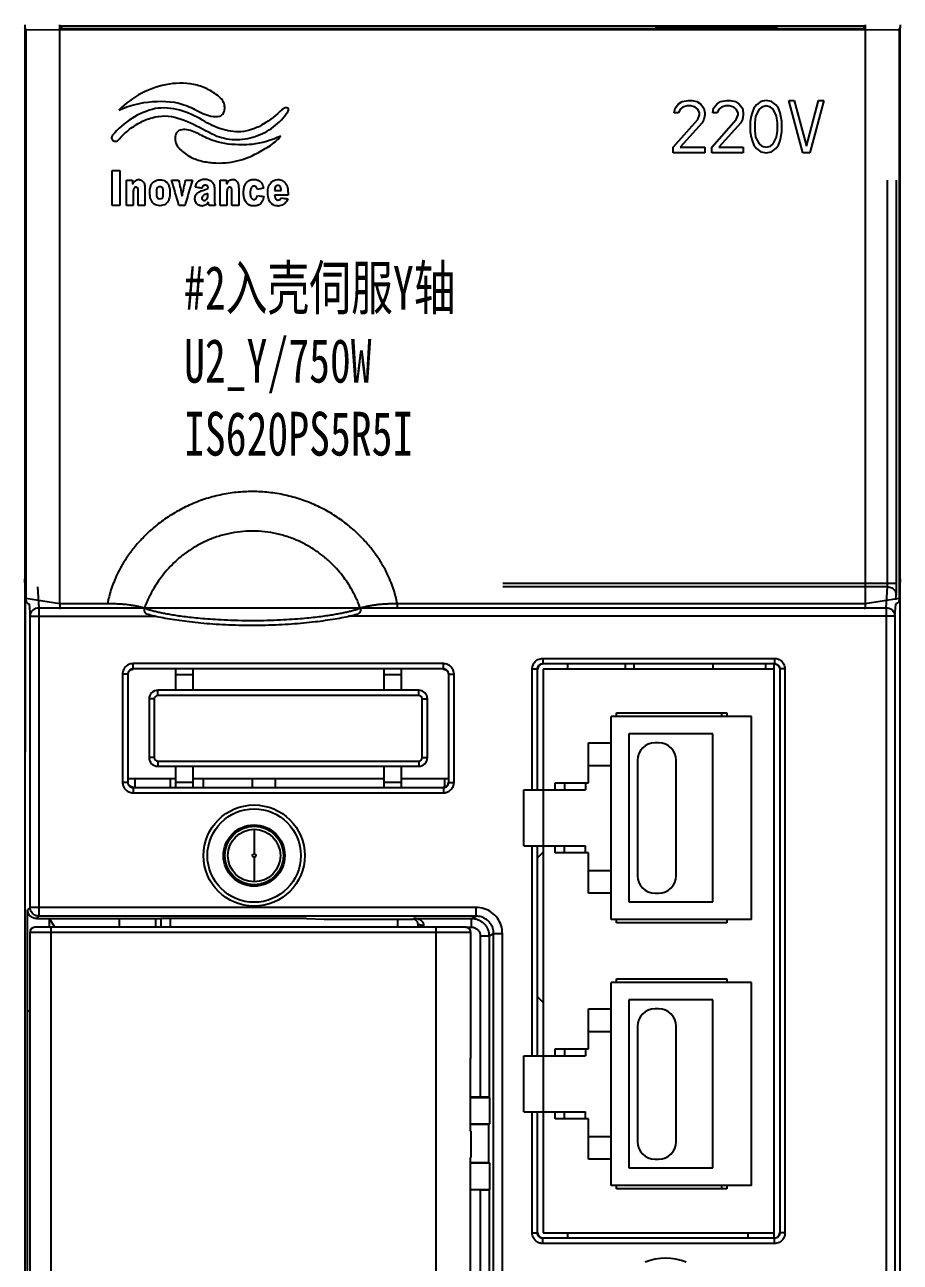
# Model space of a CAD drawing. Header units: millimetres. Extents: x 336 to 12810, y -1577 to 4105.
# Drawn here: x 7732 to 7782, y 1767.7 to 1838.4 of the extents above; entities that cross this region are included whole.
import ezdxf

# ---------------------------------------------------------------- set-up
doc = ezdxf.new("R2010")
doc.units = ezdxf.units.MM
doc.layers.add('03___PRT_ALL_CURVES', color=7, linetype='Continuous')
doc.layers.add('20_ALL_FEATURES', color=7, linetype='Continuous')
doc.styles.add('宋', font='', dxfattribs={"width": 0.7})
doc.styles.add('样式 8', font='arial.ttf', dxfattribs={"width": 0.6, "height": 2.5})
doc.styles.get('宋').set_extended_font_data('SimSun')

msp = doc.modelspace()

# ---------------------------------------------------------------- linework, layer by layer
at = {"color": 7, "linetype": 'Continuous'}
for p, q in [((7732.001, 1838.253), (7732.001, 1679.358)), ((7732.054, 1838.164), (7732.001, 1838.253)), ((7732.001, 1838.253), (7732.011, 1838.253)), ((7732.011, 1838.431), (7732.011, 1838.253)), ((7732.054, 1838.164), (7732.071, 1805.645)), ((7732.054, 1838.164), (7734.001, 1838.135)), ((7734.001, 1838.207), (7734.001, 1838.431)), ((7780.001, 1838.358), (7734.001, 1838.358)), ((7734.101, 1838.284), (7734.001, 1838.284)), ((7735.001, 1838.192), (7734.001, 1838.207)), ((7734.001, 1805.358), (7734.001, 1838.135)), ((7780.001, 1838.135), (7734.001, 1838.135)), ((7734.101, 1838.284), (7734.101, 1838.206)), ((7779.001, 1838.192), (7735.001, 1838.192)), ((7768.001, 1838.358), (7768.001, 1838.32)), ((7768.001, 1838.32), (7775.001, 1838.32)), ((7775.001, 1838.358), (7775.001, 1838.32)), ((7780.001, 1838.207), (7779.001, 1838.192)), ((7779.966, 1838.284), (7779.887, 1838.206)), ((7779.965, 1838.208), (7779.966, 1838.284)), ((7780.001, 1838.284), (7779.966, 1838.284)), ((7780.001, 1838.431), (7780.001, 1838.207)), ((7780.001, 1838.135), (7781.949, 1838.164)), ((7780.001, 1838.135), (7780.001, 1805.358)), ((7781.949, 1838.164), (7781.932, 1805.645)), ((7781.949, 1838.164), (7782.001, 1838.253)), ((7781.991, 1838.431), (7781.991, 1838.253)), ((7782.001, 1838.253), (7781.991, 1838.253)), ((7782.001, 1679.358), (7782.001, 1838.253)), ((7781.283, 1806.512), (7781.283, 1829.558)), ((7781.783, 1806.512), (7781.783, 1829.558)), ((7732.002, 1806.761), (7732.001, 1806.78)), ((7732.071, 1805.567), (7732.001, 1806.78)), ((7732.07, 1805.567), (7732.002, 1806.761)), ((7782.001, 1806.78), (7781.932, 1805.567)), ((7782.001, 1806.761), (7781.937, 1805.645)), ((7782.001, 1806.78), (7782.001, 1806.761)), ((7732.729, 1806.319), (7732.807, 1805.118)), ((7781.783, 1806.512), (7759.301, 1806.512)), ((7781.274, 1806.319), (7759.301, 1806.319)), ((7781.196, 1805.118), (7781.274, 1806.319)), ((7732.001, 1805.858), (7732.04, 1805.858)), ((7732.04, 1796.858), (7732.04, 1805.858)), ((7734.001, 1805.348), (7732.071, 1805.645)), ((7732.071, 1805.567), (7732.071, 1805.55)), ((7732.262, 1805.331), (7732.307, 1804.635)), ((7734.001, 1805.358), (7736.738, 1805.358)), ((7753.265, 1805.358), (7780.001, 1805.358)), ((7753.265, 1805.358), (7753.265, 1805.058)), ((7781.932, 1805.645), (7780.002, 1805.348)), ((7781.696, 1804.635), (7781.741, 1805.331)), ((7781.756, 1805.562), (7781.774, 1805.836)), ((7781.932, 1805.567), (7781.931, 1805.55)), ((7732.307, 1804.635), (7739.514, 1804.635)), ((7732.307, 1787.998), (7732.307, 1804.635)), ((7732.807, 1805.118), (7781.196, 1805.118)), ((7732.807, 1805.118), (7732.807, 1787.498)), ((7781.696, 1804.635), (7750.489, 1804.635)), ((7781.196, 1805.118), (7781.196, 1679.664)), ((7781.696, 1804.635), (7781.696, 1679.664)), ((7755.917, 1801.924), (7738.186, 1801.924)), ((7738.186, 1801.624), (7738.186, 1801.924)), ((7755.917, 1801.624), (7755.917, 1801.924)), ((7761.585, 1802.225), (7774.818, 1802.225)), ((7761.585, 1802.225), (7761.585, 1801.925)), ((7761.585, 1801.925), (7774.818, 1801.925)), ((7763.001, 1801.925), (7763.001, 1801.608)), ((7766.301, 1801.925), (7766.301, 1801.608)), ((7766.801, 1801.608), (7766.801, 1801.925)), ((7771.301, 1801.925), (7771.301, 1801.608)), ((7774.301, 1801.925), (7774.301, 1801.608)), ((7774.801, 1769.108), (7774.801, 1801.925)), ((7774.818, 1802.225), (7774.818, 1801.925)), ((7737.586, 1801.324), (7737.586, 1795.143)), ((7737.886, 1801.324), (7737.586, 1801.324)), ((7737.886, 1801.324), (7737.886, 1795.143)), ((7737.886, 1801.324), (7737.901, 1801.309)), ((7755.917, 1801.624), (7738.186, 1801.624)), ((7738.186, 1801.624), (7738.201, 1801.608)), ((7740.601, 1801.608), (7740.601, 1800.408)), ((7740.601, 1801.308), (7741.601, 1801.308)), ((7741.601, 1801.608), (7741.601, 1800.408)), ((7752.501, 1801.608), (7752.501, 1800.408)), ((7752.501, 1801.308), (7753.501, 1801.308)), ((7753.501, 1801.608), (7753.501, 1800.408)), ((7755.902, 1801.608), (7755.917, 1801.624)), ((7756.201, 1801.309), (7756.217, 1801.324)), ((7756.217, 1801.324), (7756.517, 1801.324)), ((7756.217, 1795.143), (7756.217, 1801.324)), ((7756.517, 1795.143), (7756.517, 1801.324)), ((7760.985, 1801.625), (7761.285, 1801.625)), ((7760.985, 1794.708), (7760.985, 1801.625)), ((7761.285, 1794.708), (7761.285, 1801.625)), ((7774.801, 1801.608), (7761.601, 1801.608)), ((7761.601, 1801.608), (7761.601, 1794.708)), ((7775.118, 1801.625), (7775.118, 1769.392)), ((7775.418, 1801.625), (7775.118, 1801.625)), ((7775.418, 1801.625), (7775.418, 1769.392)), ((7754.501, 1800.408), (7739.601, 1800.408)), ((7739.601, 1800.108), (7739.601, 1800.408)), ((7754.501, 1800.108), (7754.501, 1800.408)), ((7739.401, 1799.908), (7739.101, 1799.908)), ((7739.101, 1799.908), (7739.101, 1796.558)), ((7739.401, 1799.908), (7739.401, 1796.558)), ((7754.501, 1800.108), (7739.601, 1800.108)), ((7754.701, 1799.908), (7755.001, 1799.908)), ((7754.701, 1796.558), (7754.701, 1799.908)), ((7755.001, 1796.558), (7755.001, 1799.908)), ((7773.501, 1798.908), (7765.501, 1798.908)), ((7765.501, 1787.308), (7765.501, 1798.908)), ((7765.801, 1799.108), (7772.101, 1799.108)), ((7765.801, 1798.908), (7765.801, 1799.108)), ((7771.801, 1799.108), (7771.801, 1798.908)), ((7772.101, 1799.108), (7772.101, 1798.908)), ((7773.501, 1787.308), (7773.501, 1798.908)), ((7771.301, 1797.908), (7766.501, 1797.908)), ((7766.501, 1797.908), (7766.501, 1788.308)), ((7771.301, 1788.308), (7771.301, 1797.908)), ((7732.001, 1796.858), (7732.04, 1796.858)), ((7764.201, 1797.408), (7765.501, 1797.408)), ((7764.201, 1795.108), (7764.201, 1797.408)), ((7768.201, 1797.408), (7768.001, 1797.408)), ((7739.401, 1796.558), (7739.101, 1796.558)), ((7739.601, 1796.358), (7754.501, 1796.358)), ((7739.601, 1796.358), (7739.601, 1796.058)), ((7754.501, 1796.358), (7754.501, 1796.058)), ((7754.701, 1796.558), (7755.001, 1796.558)), ((7764.201, 1796.108), (7765.501, 1796.108)), ((7767.001, 1796.408), (7767.001, 1789.808)), ((7769.201, 1789.808), (7769.201, 1796.408)), ((7737.901, 1795.358), (7740.601, 1795.358)), ((7738.301, 1794.858), (7738.301, 1795.358)), ((7739.601, 1796.058), (7754.501, 1796.058)), ((7740.301, 1795.358), (7740.301, 1794.858)), ((7740.601, 1796.058), (7740.601, 1794.858)), ((7741.601, 1796.058), (7741.601, 1794.858)), ((7741.601, 1795.358), (7752.501, 1795.358)), ((7742.201, 1794.858), (7742.201, 1795.358)), ((7745.001, 1794.858), (7745.001, 1795.358)), ((7746.301, 1795.358), (7746.301, 1794.858)), ((7752.501, 1796.058), (7752.501, 1794.858)), ((7753.501, 1796.058), (7753.501, 1794.858)), ((7753.501, 1795.358), (7756.201, 1795.358)), ((7756.001, 1794.858), (7756.001, 1795.358)), ((7737.886, 1795.143), (7737.586, 1795.143)), ((7737.886, 1795.143), (7737.901, 1795.158)), ((7738.186, 1794.843), (7738.201, 1794.858)), ((7738.186, 1794.843), (7755.917, 1794.843)), ((7738.186, 1794.843), (7738.186, 1794.543)), ((7740.601, 1795.158), (7741.601, 1795.158)), ((7752.501, 1795.158), (7753.501, 1795.158)), ((7755.917, 1794.843), (7755.902, 1794.858)), ((7755.917, 1794.843), (7755.917, 1794.543)), ((7756.217, 1795.143), (7756.201, 1795.158)), ((7756.217, 1795.143), (7756.517, 1795.143)), ((7760.501, 1794.708), (7764.031, 1794.708)), ((7760.501, 1791.508), (7760.501, 1794.708)), ((7761.625, 1791.508), (7761.625, 1794.708)), ((7762.301, 1795.108), (7764.201, 1795.108)), ((7762.301, 1794.708), (7762.301, 1795.108)), ((7762.831, 1795.108), (7762.831, 1794.708)), ((7764.031, 1795.108), (7764.031, 1794.708)), ((7738.186, 1794.543), (7755.917, 1794.543)), ((7745.101, 1792.458), (7745.101, 1791.058)), ((7760.501, 1791.508), (7764.031, 1791.508)), ((7760.985, 1779.508), (7760.985, 1791.508)), ((7761.285, 1779.508), (7761.285, 1791.508)), ((7761.601, 1791.508), (7761.601, 1779.508)), ((7762.301, 1791.108), (7762.301, 1791.508)), ((7762.831, 1791.108), (7762.831, 1791.508)), ((7764.031, 1791.108), (7764.031, 1791.508)), ((7745.101, 1790.858), (7745.101, 1789.458)), ((7764.201, 1791.108), (7762.301, 1791.108)), ((7764.201, 1788.808), (7764.201, 1791.108)), ((7764.201, 1790.108), (7765.501, 1790.108)), ((7765.501, 1788.808), (7764.201, 1788.808)), ((7766.501, 1788.308), (7771.301, 1788.308)), ((7768.001, 1788.808), (7768.201, 1788.808)), ((7732.307, 1787.998), (7732.167, 1787.858)), ((7732.167, 1782.024), (7732.167, 1787.858)), ((7757.781, 1787.998), (7732.307, 1787.998)), ((7757.781, 1787.498), (7757.781, 1787.998)), ((7732.807, 1787.498), (7732.667, 1787.358)), ((7732.667, 1787.358), (7739.496, 1787.358)), ((7757.781, 1787.498), (7732.807, 1787.498)), ((7733.401, 1787.358), (7733.401, 1786.858)), ((7733.401, 1787.358), (7733.714, 1786.858)), ((7737.401, 1787.358), (7737.401, 1786.858)), ((7739.496, 1786.858), (7739.496, 1787.358)), ((7748.101, 1787.355), (7739.779, 1787.355)), ((7739.798, 1787.355), (7739.796, 1787.353)), ((7739.796, 1786.858), (7739.796, 1787.353)), ((7740.301, 1787.355), (7740.301, 1786.858)), ((7748.101, 1787.355), (7749.101, 1787.32)), ((7749.101, 1787.32), (7754.163, 1787.32)), ((7753.301, 1786.858), (7753.301, 1787.32)), ((7754.163, 1787.32), (7754.21, 1787.367)), ((7754.21, 1787.367), (7757.52, 1787.367)), ((7754.463, 1787.02), (7754.497, 1787.054)), ((7754.463, 1786.858), (7754.463, 1787.02)), ((7757.519, 1786.867), (7757.519, 1787.367)), ((7757.52, 1787.367), (7757.781, 1787.498)), ((7773.501, 1787.308), (7765.501, 1787.308)), ((7765.801, 1787.108), (7765.801, 1787.308)), ((7772.101, 1787.108), (7765.801, 1787.108)), ((7772.101, 1787.308), (7772.101, 1787.108)), ((7732.286, 1786.558), (7732.286, 1694.158)), ((7757.486, 1786.558), (7732.286, 1786.558)), ((7757.186, 1786.858), (7732.586, 1786.858)), ((7733.486, 1786.858), (7733.486, 1693.858)), ((7755.486, 1786.858), (7755.486, 1693.858)), ((7757.186, 1786.867), (7757.519, 1786.867)), ((7757.486, 1779.878), (7757.486, 1786.558)), ((7758.019, 1786.367), (7758.019, 1777.151)), ((7758.019, 1786.367), (7758.518, 1786.367)), ((7758.518, 1786.367), (7758.781, 1786.499)), ((7758.518, 1786.367), (7758.518, 1777.143)), ((7758.781, 1694.218), (7758.781, 1786.499)), ((7758.781, 1786.499), (7759.281, 1786.499)), ((7759.281, 1694.218), (7759.281, 1786.499)), ((7765.501, 1772.108), (7765.501, 1783.708)), ((7773.501, 1783.708), (7765.501, 1783.708)), ((7765.801, 1783.908), (7772.101, 1783.908)), ((7765.801, 1783.708), (7765.801, 1783.908)), ((7772.101, 1783.908), (7772.101, 1783.708)), ((7773.501, 1772.108), (7773.501, 1783.708)), ((7766.501, 1782.708), (7766.501, 1773.108)), ((7771.301, 1782.708), (7766.501, 1782.708)), ((7771.301, 1773.108), (7771.301, 1782.708)), ((7732.286, 1782.143), (7732.166, 1782.023)), ((7732.166, 1748.26), (7732.166, 1782.023)), ((7764.201, 1779.908), (7764.201, 1782.208)), ((7764.201, 1782.208), (7765.501, 1782.208)), ((7768.201, 1782.208), (7768.001, 1782.208)), ((7764.201, 1780.908), (7765.501, 1780.908)), ((7767.001, 1781.208), (7767.001, 1774.608)), ((7769.201, 1774.608), (7769.201, 1781.208)), ((7762.301, 1779.508), (7762.301, 1779.908)), ((7762.301, 1779.908), (7764.201, 1779.908)), ((7762.831, 1779.908), (7762.831, 1779.508)), ((7764.031, 1779.908), (7764.031, 1779.508)), ((7757.455, 1775.208), (7757.455, 1779.279)), ((7757.46, 1779.266), (7757.455, 1779.279)), ((7757.46, 1775.208), (7757.46, 1779.267)), ((7760.501, 1776.308), (7760.501, 1779.508)), ((7760.501, 1779.508), (7764.031, 1779.508)), ((7761.625, 1776.308), (7761.625, 1779.508)), ((7758.019, 1777.151), (7757.46, 1777.151)), ((7758.557, 1777.123), (7757.46, 1777.123)), ((7758.518, 1777.143), (7758.557, 1777.123)), ((7758.557, 1775.629), (7758.557, 1777.123)), ((7760.501, 1776.308), (7764.031, 1776.308)), ((7760.985, 1769.392), (7760.985, 1776.308)), ((7761.285, 1769.392), (7761.285, 1776.308)), ((7761.601, 1776.308), (7761.601, 1769.408)), ((7762.301, 1775.908), (7762.301, 1776.308)), ((7762.831, 1775.908), (7762.831, 1776.308)), ((7764.031, 1775.908), (7764.031, 1776.308)), ((7757.46, 1775.629), (7758.557, 1775.629)), ((7758.501, 1775.601), (7757.46, 1775.601)), ((7758.501, 1775.601), (7758.557, 1775.629)), ((7758.501, 1773.401), (7758.501, 1775.601)), ((7764.201, 1775.908), (7762.301, 1775.908)), ((7764.201, 1773.608), (7764.201, 1775.908)), ((7757.455, 1775.208), (7757.486, 1775.208)), ((7757.486, 1775.208), (7757.486, 1773.708)), ((7764.201, 1774.908), (7765.501, 1774.908)), ((7757.455, 1765.638), (7757.455, 1773.708)), ((7757.455, 1773.708), (7757.486, 1773.708)), ((7757.46, 1765.65), (7757.46, 1773.708)), ((7765.501, 1773.608), (7764.201, 1773.608)), ((7768.001, 1773.608), (7768.201, 1773.608)), ((7758.501, 1773.401), (7757.46, 1773.401)), ((7758.557, 1773.373), (7757.46, 1773.373)), ((7758.501, 1773.401), (7758.557, 1773.373)), ((7758.557, 1771.879), (7758.557, 1773.373)), ((7766.501, 1773.108), (7771.301, 1773.108)), ((7773.501, 1772.108), (7765.501, 1772.108)), ((7765.801, 1771.908), (7765.801, 1772.108)), ((7771.801, 1772.108), (7771.801, 1771.908)), ((7772.101, 1772.108), (7772.101, 1771.908)), ((7757.46, 1771.879), (7758.557, 1771.879)), ((7758.019, 1771.851), (7757.46, 1771.851)), ((7758.019, 1771.851), (7758.019, 1733.358)), ((7758.518, 1771.859), (7758.557, 1771.879)), ((7758.518, 1771.859), (7758.518, 1733.358)), ((7772.101, 1771.908), (7765.801, 1771.908)), ((7760.985, 1769.392), (7761.285, 1769.392)), ((7761.601, 1769.408), (7774.801, 1769.408)), ((7763.001, 1769.408), (7763.001, 1769.092)), ((7773.301, 1769.408), (7773.301, 1769.092)), ((7775.418, 1769.392), (7775.118, 1769.392)), ((7761.585, 1768.792), (7761.585, 1769.092)), ((7774.818, 1769.092), (7761.585, 1769.092)), ((7774.818, 1768.792), (7761.585, 1768.792)), ((7774.818, 1768.792), (7774.818, 1769.092))]:
    msp.add_line(p, q, dxfattribs=at)
for radius in [2.89, 2.669, 1.751, 1.672, 1.5, 0.1]:
    msp.add_circle((7745.101, 1790.958), radius, dxfattribs=at)
for centre, radius, start, end in [((7739.601, 1799.908), 0.5, 90, 180), ((7754.501, 1799.908), 0.5, 0, 90), ((7739.601, 1799.908), 0.2, 90, 180), ((7754.501, 1799.908), 0.2, 0, 90), ((7768.001, 1796.408), 1, 90, 180), ((7768.201, 1796.408), 1, 0, 90), ((7739.601, 1796.558), 0.5, 180, 270), ((7739.601, 1796.558), 0.2, 180, 270), ((7754.501, 1796.558), 0.5, 270, 0), ((7754.501, 1796.558), 0.2, 270, 0), ((7765.801, 1786.858), 6, 134.823, 138.97307), ((7768.001, 1789.808), 1, 180, 270), ((7768.201, 1789.808), 1, 270, 0), ((7732.586, 1786.558), 0.3, 90, 180), ((7757.186, 1786.558), 0.3, 0, 90), ((7765.801, 1786.858), 6, 221.02693, 225.177), ((7768.001, 1781.208), 1, 90, 180), ((7768.201, 1781.208), 1, 0, 90), ((7768.001, 1774.608), 1, 180, 270), ((7768.201, 1774.608), 1, 270, 0), ((7768.601, 1764.63), 3.317, 69.31391, 110.69797)]:
    msp.add_arc(centre, radius, start, end, dxfattribs=at)
for points, start_tangent, end_tangent in [([(7753.265, 1805.358), (7753.189, 1805.736), (7753.078, 1806.137), (7752.925, 1806.565), (7752.724, 1807.025), (7752.461, 1807.522), (7752.126, 1808.052), (7751.708, 1808.607), (7751.194, 1809.179), (7750.571, 1809.75), (7749.847, 1810.29), (7749.048, 1810.763), (7748.2, 1811.15), (7747.317, 1811.444), (7746.407, 1811.642), (7745.481, 1811.743), (7744.549, 1811.745), (7743.622, 1811.647), (7742.712, 1811.451), (7741.828, 1811.16), (7740.979, 1810.776), (7740.178, 1810.304), (7739.45, 1809.765), (7738.823, 1809.192), (7738.304, 1808.619), (7737.883, 1808.061), (7737.546, 1807.529), (7737.282, 1807.03), (7737.079, 1806.568), (7736.926, 1806.139), (7736.814, 1805.737), (7736.738, 1805.358)], (-0.158449, 0.987367), (-0.158453, -0.987366)), ([(7751.166, 1805.104), (7751.078, 1805.332), (7750.967, 1805.59), (7750.827, 1805.878), (7750.649, 1806.201), (7750.425, 1806.558), (7750.147, 1806.944), (7749.805, 1807.353), (7749.388, 1807.774), (7748.89, 1808.19), (7748.322, 1808.573), (7747.708, 1808.899), (7747.064, 1809.158), (7746.394, 1809.345), (7745.706, 1809.459), (7745.011, 1809.499), (7744.316, 1809.462), (7743.628, 1809.349), (7742.957, 1809.164), (7742.312, 1808.908), (7741.697, 1808.583), (7741.127, 1808.2), (7740.626, 1807.784), (7740.206, 1807.362), (7739.861, 1806.951), (7739.581, 1806.563), (7739.356, 1806.204), (7739.177, 1805.88), (7739.036, 1805.591), (7738.925, 1805.333), (7738.837, 1805.104)], (-0.336663, 0.941625), (-0.336661, -0.941626)), ([(7781.274, 1806.319), (7781.278, 1806.354), (7781.28, 1806.376), (7781.281, 1806.403), (7781.282, 1806.436), (7781.283, 1806.473), (7781.283, 1806.512)], (0.222501, 0.974932), (-0.000007, 1)), ([(7781.274, 1806.319), (7781.523, 1806.253), (7781.706, 1806.077), (7781.774, 1805.836)], (0.99999, -0.004364), (0.004676, -0.999989)), ([(7781.774, 1805.836), (7781.775, 1805.862), (7781.777, 1805.902), (7781.778, 1805.959), (7781.78, 1806.035), (7781.781, 1806.131), (7781.782, 1806.246), (7781.783, 1806.375), (7781.783, 1806.512)], (0.065022, 0.997884), (-0.000064, 1)), ([(7732.071, 1805.593), (7732.071, 1805.618), (7732.071, 1805.645)], (0.002955, 0.999996), (-0.000522, 1)), ([(7732.071, 1805.567), (7732.071, 1805.593)], (0.004788, 0.999989), (0.002955, 0.999996)), ([(7732.071, 1805.55), (7732.08, 1805.499), (7732.105, 1805.439), (7732.143, 1805.392), (7732.192, 1805.357), (7732.247, 1805.336), (7732.271, 1805.331)], (0.058249, -0.998302), (0.988517, -0.151107)), ([(7734.001, 1805.348), (7733.999, 1805.287), (7733.999, 1805.228), (7734.003, 1805.176), (7734.01, 1805.131), (7734.019, 1805.096), (7734.031, 1805.072), (7734.044, 1805.06), (7734.048, 1805.059)], (-0.064441, -0.997922), (0.992881, -0.119113)), ([(7734.001, 1805.348), (7734.001, 1805.352), (7734.001, 1805.355), (7734.001, 1805.358)], (0.064441, 0.997922), (0, 1)), ([(7736.738, 1805.358), (7736.992, 1805.359), (7737.271, 1805.352), (7737.56, 1805.335), (7737.842, 1805.309), (7738.106, 1805.274), (7738.341, 1805.233), (7738.543, 1805.189), (7738.709, 1805.145), (7738.837, 1805.104)], (0.999877, 0.015698), (0.946467, -0.3228)), ([(7751.166, 1805.104), (7751.294, 1805.145), (7751.46, 1805.189), (7751.663, 1805.234), (7751.898, 1805.274), (7752.161, 1805.309), (7752.444, 1805.335), (7752.733, 1805.352), (7753.011, 1805.359), (7753.265, 1805.358)], (0.946467, 0.322799), (0.999877, -0.015694)), ([(7780.002, 1805.348), (7780.004, 1805.287), (7780.004, 1805.228), (7780, 1805.176), (7779.993, 1805.131), (7779.984, 1805.096), (7779.972, 1805.072), (7779.959, 1805.06), (7779.955, 1805.059)], (0.064441, -0.997922), (-0.992805, -0.11974)), ([(7780.001, 1805.358), (7780.002, 1805.355), (7780.002, 1805.352), (7780.002, 1805.348)], (0, -1), (0.064441, -0.997922)), ([(7781.932, 1805.55), (7781.923, 1805.499), (7781.898, 1805.439), (7781.86, 1805.392), (7781.811, 1805.357), (7781.756, 1805.336), (7781.732, 1805.331)], (-0.058406, -0.998293), (-0.988508, -0.15117)), ([(7781.932, 1805.645), (7781.932, 1805.618), (7781.932, 1805.593)], (-0.000522, -1), (0.002955, -0.999996)), ([(7781.932, 1805.593), (7781.932, 1805.567)], (0.002955, -0.999996), (0.004788, -0.999989)), ([(7732.307, 1804.635), (7732.317, 1804.73), (7732.351, 1804.83), (7732.413, 1804.931), (7732.509, 1805.022), (7732.641, 1805.09), (7732.807, 1805.118)], (0.004676, 0.999989), (0.99999, 0.004364)), ([(7738.837, 1805.104), (7738.825, 1805.024), (7738.829, 1804.947), (7738.849, 1804.879), (7738.883, 1804.825), (7738.93, 1804.788), (7738.953, 1804.779)], (-0.245809, -0.969318), (0.95301, -0.30294)), ([(7738.837, 1805.104), (7739.017, 1805.04), (7739.225, 1804.977), (7739.456, 1804.915), (7739.706, 1804.857), (7739.973, 1804.802), (7740.266, 1804.749), (7740.601, 1804.694), (7740.981, 1804.64), (7741.41, 1804.587), (7741.892, 1804.536), (7742.434, 1804.489), (7743.048, 1804.448), (7743.761, 1804.415), (7744.577, 1804.395), (7745.431, 1804.395), (7746.246, 1804.415), (7746.958, 1804.448), (7747.571, 1804.49), (7748.113, 1804.537), (7748.595, 1804.587), (7749.023, 1804.64), (7749.403, 1804.695), (7749.737, 1804.749), (7750.03, 1804.802), (7750.297, 1804.857), (7750.547, 1804.915), (7750.778, 1804.977), (7750.986, 1805.04), (7751.166, 1805.104)], (0.933783, -0.35784), (0.933783, 0.35784)), ([(7738.953, 1804.779), (7739.318, 1804.678), (7739.77, 1804.579), (7740.271, 1804.487), (7740.82, 1804.402), (7741.416, 1804.325), (7742.061, 1804.257), (7742.752, 1804.201), (7743.477, 1804.158), (7744.228, 1804.131), (7744.992, 1804.122), (7745.757, 1804.131), (7746.51, 1804.157), (7747.238, 1804.2), (7747.93, 1804.256), (7748.578, 1804.324), (7749.176, 1804.401), (7749.726, 1804.486), (7750.228, 1804.578), (7750.681, 1804.677), (7751.049, 1804.779)], (0.953081, -0.302715), (0.953092, 0.302681)), ([(7751.166, 1805.104), (7751.178, 1805.024), (7751.174, 1804.947), (7751.154, 1804.879), (7751.119, 1804.825), (7751.073, 1804.788), (7751.049, 1804.779)], (0.245794, -0.969322), (-0.953033, -0.302868)), ([(7781.196, 1805.118), (7781.294, 1805.108), (7781.399, 1805.076), (7781.503, 1805.015), (7781.597, 1804.922), (7781.667, 1804.795), (7781.696, 1804.635)], (0.99999, -0.004364), (0.004676, -0.999989)), ([(7738.186, 1801.924), (7738.113, 1801.92), (7738.033, 1801.905), (7737.949, 1801.875), (7737.861, 1801.829), (7737.776, 1801.762), (7737.699, 1801.675), (7737.638, 1801.569), (7737.599, 1801.45), (7737.586, 1801.324)], (-1, -0.000011), (0.000067, -1)), ([(7756.517, 1801.324), (7756.513, 1801.399), (7756.497, 1801.48), (7756.467, 1801.566), (7756.419, 1801.654), (7756.351, 1801.739), (7756.263, 1801.815), (7756.158, 1801.874), (7756.04, 1801.911), (7755.917, 1801.924)], (0, 1), (-1, 0.00004)), ([(7760.985, 1801.625), (7760.991, 1801.711), (7761.011, 1801.802), (7761.05, 1801.897), (7761.111, 1801.993), (7761.199, 1802.084), (7761.311, 1802.159), (7761.443, 1802.208), (7761.585, 1802.225)], (-0.000012, 1), (1, 0.000049)), ([(7761.285, 1801.625), (7761.288, 1801.668), (7761.298, 1801.713), (7761.317, 1801.761), (7761.348, 1801.809), (7761.392, 1801.855), (7761.448, 1801.892), (7761.514, 1801.916), (7761.585, 1801.925)], (-0.000084, 1), (1, -0.000044)), ([(7761.451, 1801.868), (7761.342, 1801.758), (7761.301, 1801.608)], (-0.867069, -0.498188), (0, -1)), ([(7761.601, 1801.908), (7761.451, 1801.868)], (-1, 0), (-0.867069, -0.498188)), ([(7775.047, 1801.796), (7774.942, 1801.883), (7774.807, 1801.914)], (-0.603787, 0.797146), (-0.999999, -0.001222)), ([(7774.818, 1802.225), (7774.904, 1802.219), (7774.995, 1802.198), (7775.09, 1802.16), (7775.187, 1802.099), (7775.277, 1802.011), (7775.352, 1801.899), (7775.401, 1801.767), (7775.418, 1801.625)], (1, 0.000012), (0.000049, -1)), ([(7774.818, 1801.925), (7774.861, 1801.922), (7774.906, 1801.912), (7774.954, 1801.893), (7775.002, 1801.862), (7775.048, 1801.818), (7775.085, 1801.762), (7775.11, 1801.696), (7775.118, 1801.625)], (1, 0.000084), (-0.000044, -1)), ([(7775.101, 1801.675), (7775.047, 1801.796)], (-0.201059, 0.979579), (-0.603787, 0.797146)), ([(7738.186, 1801.624), (7738.149, 1801.622), (7738.11, 1801.614), (7738.067, 1801.6), (7738.023, 1801.577), (7737.981, 1801.543), (7737.942, 1801.5), (7737.912, 1801.447), (7737.892, 1801.387), (7737.886, 1801.324)], (-1, 0.000297), (0.000348, -1)), ([(7737.901, 1801.309), (7737.942, 1801.458), (7738.051, 1801.568), (7738.201, 1801.608)], (0, 1), (1, 0)), ([(7755.902, 1801.608), (7756.052, 1801.568), (7756.161, 1801.458), (7756.201, 1801.309)], (1, 0), (0, -1)), ([(7756.217, 1801.324), (7756.215, 1801.362), (7756.207, 1801.402), (7756.192, 1801.445), (7756.168, 1801.489), (7756.134, 1801.532), (7756.09, 1801.57), (7756.038, 1801.599), (7755.979, 1801.618), (7755.917, 1801.624)], (0.000305, 1), (-1, -0.000279)), ([(7737.586, 1795.143), (7737.59, 1795.07), (7737.605, 1794.99), (7737.634, 1794.906), (7737.681, 1794.818), (7737.748, 1794.733), (7737.835, 1794.656), (7737.941, 1794.595), (7738.06, 1794.556), (7738.186, 1794.543)], (0.000011, -1), (1, 0.000067)), ([(7737.886, 1795.143), (7737.888, 1795.106), (7737.895, 1795.067), (7737.91, 1795.024), (7737.933, 1794.98), (7737.967, 1794.938), (7738.01, 1794.899), (7738.063, 1794.869), (7738.123, 1794.849), (7738.186, 1794.843)], (-0.000297, -1), (1, 0.000348)), ([(7738.201, 1794.858), (7738.051, 1794.899), (7737.942, 1795.008), (7737.901, 1795.158)], (-1, 0), (0, 1)), ([(7755.902, 1794.858), (7756.052, 1794.899), (7756.161, 1795.008), (7756.201, 1795.158)], (1, 0), (0, 1)), ([(7755.917, 1794.543), (7755.99, 1794.547), (7756.07, 1794.562), (7756.154, 1794.591), (7756.242, 1794.638), (7756.327, 1794.705), (7756.404, 1794.792), (7756.465, 1794.898), (7756.504, 1795.017), (7756.517, 1795.143)], (1, 0.000011), (-0.000067, 1)), ([(7755.917, 1794.843), (7755.954, 1794.845), (7755.993, 1794.852), (7756.036, 1794.867), (7756.08, 1794.89), (7756.122, 1794.924), (7756.161, 1794.967), (7756.191, 1795.02), (7756.211, 1795.08), (7756.217, 1795.143)], (1, -0.000297), (-0.000348, 1)), ([(7732.667, 1787.358), (7732.476, 1787.397), (7732.314, 1787.505), (7732.205, 1787.667), (7732.167, 1787.858)], (-1, 0), (0, 1)), ([(7732.807, 1787.498), (7732.708, 1787.508), (7732.604, 1787.541), (7732.5, 1787.604), (7732.406, 1787.7), (7732.335, 1787.833), (7732.307, 1787.998)], (-1, 0.000305), (-0.000305, 1)), ([(7759.281, 1786.499), (7759.208, 1786.962), (7758.995, 1787.38), (7758.664, 1787.711), (7758.246, 1787.924), (7757.781, 1787.998)], (-0.000061, 1), (-1, -0.000066)), ([(7739.496, 1787.358), (7739.618, 1787.358), (7739.717, 1787.357), (7739.779, 1787.355)], (1, 0), (0.998784, -0.04931)), ([(7754.463, 1787.02), (7754.423, 1787.17), (7754.313, 1787.28), (7754.163, 1787.32)], (0, 1), (-1, 0)), ([(7754.797, 1786.984), (7754.794, 1787.023), (7754.784, 1787.064), (7754.766, 1787.105), (7754.741, 1787.146), (7754.706, 1787.186), (7754.663, 1787.225), (7754.609, 1787.262), (7754.546, 1787.296), (7754.474, 1787.324), (7754.393, 1787.346), (7754.305, 1787.361), (7754.21, 1787.367)], (0.00666, 0.999978), (-0.999917, 0.012882)), ([(7754.496, 1786.867), (7754.496, 1786.962), (7754.497, 1787.054)], (-0.000006, 1), (0.004186, 0.999991)), ([(7754.497, 1787.054), (7754.539, 1787.019), (7754.648, 1786.994), (7754.797, 1786.984)], (0.07253, -0.997366), (0.999992, -0.003962)), ([(7754.796, 1786.867), (7754.796, 1786.926), (7754.797, 1786.984)], (0, 1), (0.006701, 0.999978)), ([(7757.52, 1787.367), (7757.64, 1787.36), (7757.764, 1787.336), (7757.891, 1787.295), (7758.019, 1787.233), (7758.145, 1787.146), (7758.265, 1787.032), (7758.37, 1786.891), (7758.451, 1786.728), (7758.502, 1786.55), (7758.518, 1786.367)], (1, -0.000799), (0.000313, -1)), ([(7758.781, 1786.499), (7758.733, 1786.808), (7758.591, 1787.086), (7758.37, 1787.307), (7758.091, 1787.449), (7757.781, 1787.498)], (0.000286, 1), (-1, -0.000321)), ([(7757.519, 1786.867), (7757.58, 1786.863)], (1, -0.000001), (0.992559, -0.121764)), ([(7757.58, 1786.863), (7757.642, 1786.852), (7757.705, 1786.831), (7757.769, 1786.8), (7757.832, 1786.757), (7757.892, 1786.7), (7757.944, 1786.629), (7757.985, 1786.547), (7758.01, 1786.459), (7758.019, 1786.367)], (0.992559, -0.121764), (0.000034, -1)), ([(7757.455, 1779.279), (7757.478, 1779.571), (7757.486, 1779.878)], (0.104868, 0.994486), (0.000126, 1)), ([(7757.461, 1779.279), (7757.471, 1779.405), (7757.484, 1779.706), (7757.486, 1779.878)], (0.085413, 0.996346), (0.000108, 1)), ([(7757.46, 1779.265), (7757.461, 1779.279)], (0.087397, 0.996174), (0.085413, 0.996346)), ([(7758.518, 1777.143), (7758.475, 1777.146), (7758.366, 1777.149), (7758.206, 1777.15), (7758.019, 1777.151)], (-0.894482, 0.447105), (-1, 0)), ([(7758.019, 1771.851), (7758.206, 1771.852), (7758.366, 1771.853), (7758.475, 1771.856), (7758.518, 1771.859)], (1, 0), (0.894482, 0.447105)), ([(7761.585, 1768.792), (7761.499, 1768.798), (7761.408, 1768.818), (7761.313, 1768.857), (7761.216, 1768.918), (7761.126, 1769.006), (7761.051, 1769.118), (7761.002, 1769.25), (7760.985, 1769.392)], (-1, -0.000012), (-0.000049, 1)), ([(7761.585, 1769.092), (7761.542, 1769.095), (7761.497, 1769.105), (7761.449, 1769.124), (7761.401, 1769.155), (7761.355, 1769.199), (7761.318, 1769.255), (7761.293, 1769.321), (7761.285, 1769.392)], (-1, -0.000084), (0.000044, 1)), ([(7761.301, 1769.408), (7761.342, 1769.258)], (0, -1), (0.498188, -0.867069)), ([(7761.342, 1769.258), (7761.451, 1769.149), (7761.601, 1769.108)], (0.498188, -0.867069), (1, 0)), ([(7774.8, 1769.1), (7774.958, 1769.143), (7775.067, 1769.252), (7775.108, 1769.402)], (1, 0), (0, 1)), ([(7775.118, 1769.392), (7775.115, 1769.349), (7775.105, 1769.304), (7775.086, 1769.256), (7775.055, 1769.208), (7775.011, 1769.162), (7774.955, 1769.125), (7774.889, 1769.1), (7774.818, 1769.092)], (0.000084, -1), (-1, 0.000044)), ([(7775.418, 1769.392), (7775.412, 1769.306), (7775.391, 1769.215), (7775.353, 1769.12), (7775.292, 1769.023), (7775.204, 1768.933), (7775.092, 1768.858), (7774.96, 1768.809), (7774.818, 1768.792)], (0.000012, -1), (-1, -0.000049))]:
    msp.add_spline(points, degree=3, dxfattribs=dict(at, start_tangent=start_tangent, end_tangent=end_tangent))
at = {"layer": '03___PRT_ALL_CURVES', "color": 7, "linetype": 'Continuous'}
for p, q in [((7769.09, 1833.407), (7769.14, 1833.663)), ((7769.14, 1833.663), (7769.34, 1833.918)), ((7769.34, 1833.918), (7769.54, 1834.046)), ((7769.44, 1833.599), (7769.34, 1833.407)), ((7769.59, 1833.726), (7769.44, 1833.599)), ((7769.54, 1834.046), (7769.89, 1834.109)), ((7769.84, 1833.79), (7769.59, 1833.726)), ((7770.04, 1833.79), (7769.84, 1833.79)), ((7769.89, 1834.109), (7770.09, 1834.109)), ((7770.29, 1833.726), (7770.04, 1833.79)), ((7770.09, 1834.109), (7770.39, 1834.046)), ((7770.44, 1833.599), (7770.29, 1833.726)), ((7770.39, 1834.046), (7770.59, 1833.918)), ((7770.54, 1833.407), (7770.44, 1833.599)), ((7770.59, 1833.918), (7770.79, 1833.663)), ((7770.79, 1833.663), (7770.84, 1833.407)), ((7771.29, 1833.407), (7771.34, 1833.663)), ((7771.34, 1833.663), (7771.54, 1833.918)), ((7771.54, 1833.918), (7771.74, 1834.046)), ((7771.64, 1833.599), (7771.54, 1833.407)), ((7771.79, 1833.726), (7771.64, 1833.599)), ((7771.74, 1834.046), (7772.09, 1834.109)), ((7772.04, 1833.79), (7771.79, 1833.726)), ((7772.24, 1833.79), (7772.04, 1833.79)), ((7772.09, 1834.109), (7772.29, 1834.109)), ((7772.49, 1833.726), (7772.24, 1833.79)), ((7772.29, 1834.109), (7772.59, 1834.046)), ((7772.64, 1833.599), (7772.49, 1833.726)), ((7772.59, 1834.046), (7772.79, 1833.918)), ((7772.74, 1833.407), (7772.64, 1833.599)), ((7772.79, 1833.918), (7772.99, 1833.663)), ((7772.99, 1833.663), (7773.04, 1833.407)), ((7773.64, 1833.663), (7773.54, 1833.407)), ((7773.79, 1833.854), (7773.64, 1833.663)), ((7773.94, 1833.599), (7773.74, 1833.216)), ((7774.04, 1834.046), (7773.79, 1833.854)), ((7774.09, 1833.726), (7773.94, 1833.599)), ((7774.34, 1834.109), (7774.04, 1834.046)), ((7774.34, 1833.79), (7774.09, 1833.726)), ((7774.64, 1834.046), (7774.34, 1834.109)), ((7774.59, 1833.726), (7774.34, 1833.79)), ((7774.74, 1833.599), (7774.59, 1833.726)), ((7774.89, 1833.854), (7774.64, 1834.046)), ((7774.94, 1833.216), (7774.74, 1833.599)), ((7775.04, 1833.663), (7774.89, 1833.854)), ((7775.14, 1833.407), (7775.04, 1833.663)), ((7776.44, 1831.109), (7775.64, 1834.109)), ((7775.64, 1834.109), (7775.94, 1834.109)), ((7775.94, 1834.109), (7776.64, 1831.492)), ((7776.64, 1831.492), (7777.34, 1834.109)), ((7777.64, 1834.109), (7776.84, 1831.109)), ((7777.34, 1834.109), (7777.64, 1834.109)), ((7769.04, 1831.429), (7770.44, 1833.024)), ((7769.34, 1833.407), (7769.09, 1833.407)), ((7770.69, 1832.833), (7769.44, 1831.429)), ((7770.44, 1833.024), (7770.54, 1833.28)), ((7770.54, 1833.28), (7770.54, 1833.407)), ((7770.79, 1833.024), (7770.69, 1832.833)), ((7770.84, 1833.28), (7770.79, 1833.024)), ((7770.84, 1833.407), (7770.84, 1833.28)), ((7771.24, 1831.429), (7772.64, 1833.024)), ((7771.54, 1833.407), (7771.29, 1833.407)), ((7772.89, 1832.833), (7771.64, 1831.429)), ((7772.64, 1833.024), (7772.74, 1833.28)), ((7772.74, 1833.28), (7772.74, 1833.407)), ((7772.99, 1833.024), (7772.89, 1832.833)), ((7773.04, 1833.28), (7772.99, 1833.024)), ((7773.04, 1833.407), (7773.04, 1833.28)), ((7773.49, 1833.216), (7773.44, 1832.897)), ((7773.44, 1832.897), (7773.44, 1832.322)), ((7773.54, 1833.407), (7773.49, 1833.216)), ((7773.74, 1833.216), (7773.69, 1832.833)), ((7773.69, 1832.833), (7773.69, 1832.386)), ((7774.99, 1832.833), (7774.94, 1833.216)), ((7774.99, 1832.386), (7774.99, 1832.833)), ((7775.19, 1833.216), (7775.14, 1833.407)), ((7775.24, 1832.897), (7775.19, 1833.216)), ((7775.24, 1832.322), (7775.24, 1832.897)), ((7773.44, 1832.322), (7773.49, 1832.003)), ((7773.69, 1832.386), (7773.74, 1832.003)), ((7774.94, 1832.003), (7774.99, 1832.386)), ((7775.19, 1832.003), (7775.24, 1832.322)), ((7769.04, 1831.109), (7769.04, 1831.429)), ((7769.44, 1831.429), (7770.84, 1831.429)), ((7770.84, 1831.429), (7770.84, 1831.109)), ((7771.24, 1831.109), (7771.24, 1831.429)), ((7771.64, 1831.429), (7773.04, 1831.429)), ((7773.04, 1831.429), (7773.04, 1831.109)), ((7773.49, 1832.003), (7773.54, 1831.812)), ((7773.54, 1831.812), (7773.64, 1831.556)), ((7773.64, 1831.556), (7773.79, 1831.365)), ((7773.74, 1832.003), (7773.94, 1831.62)), ((7773.94, 1831.62), (7774.09, 1831.492)), ((7774.09, 1831.492), (7774.34, 1831.429)), ((7774.34, 1831.429), (7774.59, 1831.492)), ((7774.59, 1831.492), (7774.74, 1831.62)), ((7774.74, 1831.62), (7774.94, 1832.003)), ((7774.89, 1831.365), (7775.04, 1831.556)), ((7775.04, 1831.556), (7775.14, 1831.812)), ((7775.14, 1831.812), (7775.19, 1832.003)), ((7770.84, 1831.109), (7769.04, 1831.109)), ((7773.04, 1831.109), (7771.24, 1831.109)), ((7773.79, 1831.365), (7774.04, 1831.173)), ((7774.04, 1831.173), (7774.34, 1831.109)), ((7774.34, 1831.109), (7774.64, 1831.173)), ((7774.64, 1831.173), (7774.89, 1831.365)), ((7776.84, 1831.109), (7776.44, 1831.109))]:
    msp.add_line(p, q, dxfattribs=at)
at = {"layer": '20_ALL_FEATURES', "color": 7, "linetype": 'Continuous'}
for points, start_tangent, end_tangent in [([(7743.253, 1834.171, 48.994), (7742.59, 1834.674, 49.008), (7741.849, 1834.974, 49.017), (7740.25, 1835.04, 49.019), (7738.685, 1834.517, 49.004), (7737.381, 1833.553, 48.975)], (-0.709681, 0.704213, 0.020901), (-0.69443, -0.719243, -0.021347)), ([(7739.447, 1833.639, 48.978), (7738.112, 1833.078, 48.961), (7737.021, 1832.125, 48.933)], (-0.974455, -0.224484, -0.006663), (-0.643609, -0.765018, -0.022705)), ([(7737.381, 1833.553, 48.975), (7739.303, 1834.04, 48.99), (7741.27, 1833.8, 48.982), (7741.724, 1833.585, 48.976), (7742.173, 1833.364, 48.97), (7742.636, 1833.213, 48.965), (7743.134, 1833.203, 48.965)], (0.907304, 0.42029, 0.012474), (0.986774, 0.162031, 0.004809)), ([(7742.156, 1832.985, 48.958), (7740.853, 1833.545, 48.975), (7740.157, 1833.668, 48.979), (7739.447, 1833.639, 48.978)], (-0.867538, 0.497152, 0.014755), (-0.986865, -0.161475, -0.004792)), ([(7743.134, 1833.203, 48.965), (7743.261, 1833.279, 48.967), (7743.349, 1833.383, 48.97), (7743.422, 1833.643, 48.978), (7743.381, 1833.925, 48.986), (7743.253, 1834.171, 48.994)], (0.925982, 0.377402, 0.011201), (-0.614554, 0.788528, 0.023403)), ([(7746.701, 1833.588, 48.976), (7745.623, 1832.747, 48.951), (7745.007, 1832.459, 48.943), (7744.339, 1832.317, 48.938)], (-0.72364, -0.689874, -0.020475), (-0.997096, -0.076127, -0.002259)), ([(7747.022, 1833.459, 48.972), (7747.066, 1833.55, 48.975), (7747.068, 1833.616, 48.977), (7747.038, 1833.658, 48.978), (7746.983, 1833.679, 48.979), (7746.913, 1833.681, 48.979), (7746.837, 1833.665, 48.978), (7746.701, 1833.588, 48.976)], (0.545673, 0.837629, 0.02486), (-0.72364, -0.689874, -0.020475)), ([(7737.367, 1831.868, 48.925), (7737.914, 1832.396, 48.941), (7738.56, 1832.828, 48.954), (7739.269, 1833.118, 48.962), (7740.007, 1833.218, 48.965), (7741.464, 1832.829, 48.954), (7742.841, 1832.132, 48.933)], (0.655413, 0.754938, 0.022406), (0.900227, -0.435229, -0.012917)), ([(7744.339, 1832.317, 48.938), (7743.197, 1832.481, 48.943), (7742.156, 1832.985, 48.958)], (-0.999078, -0.042916, -0.001274), (-0.839082, 0.543766, 0.016139)), ([(7742.841, 1832.132, 48.933), (7743.996, 1831.871, 48.925), (7745.161, 1832.048, 48.93), (7746.212, 1832.599, 48.947), (7747.022, 1833.459, 48.972)], (0.910828, -0.412604, -0.012246), (0.545673, 0.837629, 0.02486)), ([(7737.021, 1832.125, 48.933), (7736.96, 1831.949, 48.928), (7737.04, 1831.816, 48.924), (7737.197, 1831.774, 48.922), (7737.367, 1831.868, 48.925)], (-0.643609, -0.765018, -0.022705), (0.655413, 0.754938, 0.022406)), ([(7740.871, 1832.415, 48.941), (7740.655, 1832.232, 48.936), (7740.583, 1831.973, 48.928), (7740.624, 1831.693, 48.92), (7740.752, 1831.447, 48.913)], (-0.920511, -0.390544, -0.011591), (0.606604, -0.794654, -0.023585)), ([(7742.391, 1831.96, 48.928), (7741.658, 1832.32, 48.939), (7741.271, 1832.427, 48.942), (7740.871, 1832.415, 48.941)], (-0.89622, 0.443414, 0.01316), (-0.976807, -0.214029, -0.006352)), ([(7740.752, 1831.447, 48.913), (7741.316, 1830.964, 48.898), (7741.994, 1830.673, 48.89), (7742.73, 1830.543, 48.886), (7743.472, 1830.545, 48.886)], (0.640583, -0.767551, -0.02278), (0.996649, 0.081765, 0.002427)), ([(7744.396, 1831.573, 48.916), (7742.87, 1831.773, 48.922), (7742.391, 1831.96, 48.928)], (-0.999998, 0.00219, 0.000065), (-0.899181, 0.437385, 0.012981)), ([(7746.624, 1832.065, 48.931), (7744.97, 1831.598, 48.917), (7744.396, 1831.573, 48.916)], (-0.913157, -0.407428, -0.012092), (-0.999716, 0.023814, 0.000707)), ([(7745.141, 1831.029, 48.9), (7745.934, 1831.478, 48.914), (7746.624, 1832.065, 48.931)], (0.879947, 0.474863, 0.014094), (0.641014, 0.767191, 0.02277)), ([(7743.472, 1830.545, 48.886), (7744.746, 1830.841, 48.895), (7745.141, 1831.029, 48.9)], (0.9953, 0.0968, 0.002873), (0.871745, 0.489745, 0.014535)), ([(7737.001, 1830.109, 48.873), (7737.43, 1830.109, 48.873)], (1, 0), (1, 0)), ([(7737.001, 1828.109, 48.814), (7737.001, 1830.109, 48.873)], (0, 0.99956, 0.029666), (0, 0.99956, 0.029666)), ([(7737.43, 1830.109, 48.873), (7737.43, 1828.109, 48.814)], (0, -0.99956, -0.029666), (0, -0.99956, -0.029666)), ([(7737.805, 1829.558, 48.857), (7738.163, 1829.558, 48.857)], (1, 0), (1, 0)), ([(7737.805, 1828.109, 48.814), (7737.805, 1829.558, 48.857)], (0, 0.99956, 0.029666), (0, 0.99956, 0.029666)), ([(7738.163, 1829.322, 48.85), (7738.282, 1829.487, 48.854), (7738.453, 1829.585, 48.857), (7738.643, 1829.556, 48.857), (7738.792, 1829.425, 48.853), (7738.852, 1829.234, 48.847), (7738.865, 1829.03, 48.841)], (0.44599, 0.894644, 0.026552), (0.042716, -0.998648, -0.029639)), ([(7738.163, 1829.558, 48.857), (7738.163, 1829.322, 48.85)], (0, -0.99956, -0.029666), (0, -0.99956, -0.029666)), ([(7739.141, 1828.83, 48.835), (7739.195, 1829.2, 48.846), (7739.271, 1829.355, 48.851), (7739.385, 1829.475, 48.854), (7739.715, 1829.575, 48.857), (7740.045, 1829.482, 48.854), (7740.16, 1829.364, 48.851), (7740.236, 1829.21, 48.846), (7740.292, 1828.839, 48.835)], (-0.0042, 0.999551, 0.029666), (0.003289, -0.999554, -0.029666)), ([(7740.808, 1828.109, 48.814), (7740.391, 1829.558, 48.857)], (-0.276553, 0.960576, 0.028509), (-0.276553, 0.960576, 0.028509)), ([(7740.391, 1829.558, 48.857), (7740.791, 1829.558, 48.857)], (1, 0), (1, 0)), ([(7740.791, 1829.558, 48.857), (7740.985, 1828.64, 48.829)], (0.207229, -0.977862, -0.029022), (0.207229, -0.977862, -0.029022)), ([(7740.985, 1828.64, 48.829), (7741.186, 1829.558, 48.857)], (0.213843, 0.976438, 0.02898), (0.213843, 0.976438, 0.02898)), ([(7741.574, 1829.558, 48.857), (7741.148, 1828.109, 48.814)], (-0.281868, -0.959031, -0.028463), (-0.281868, -0.959031, -0.028463)), ([(7741.186, 1829.558, 48.857), (7741.574, 1829.558, 48.857)], (1, 0), (1, 0)), ([(7741.762, 1829.145, 48.844), (7741.815, 1829.355, 48.851), (7741.939, 1829.505, 48.855), (7742.112, 1829.592, 48.858), (7742.308, 1829.616, 48.858), (7742.673, 1829.469, 48.854), (7742.792, 1829.297, 48.849), (7742.838, 1829.057, 48.842)], (0.034094, 0.998979, 0.029649), (0, -0.99956, -0.029666)), ([(7743.162, 1828.109, 48.814), (7743.162, 1829.558, 48.857)], (0, 0.99956, 0.029666), (0, 0.99956, 0.029666)), ([(7743.162, 1829.558, 48.857), (7743.52, 1829.558, 48.857)], (1, 0), (1, 0)), ([(7743.52, 1829.322, 48.85), (7743.6, 1829.446, 48.853), (7743.641, 1829.493, 48.855), (7743.682, 1829.529, 48.856), (7743.725, 1829.556, 48.857), (7743.773, 1829.575, 48.857), (7743.882, 1829.591, 48.858)], (0.484719, 0.874285, 0.025948), (1, 0)), ([(7743.52, 1829.558, 48.857), (7743.52, 1829.322, 48.85)], (0, -0.99956, -0.029666), (0, -0.99956, -0.029666)), ([(7743.882, 1829.591, 48.858), (7744.024, 1829.557, 48.857), (7744.131, 1829.454, 48.853)], (1, 0), (0.550527, -0.83445, -0.024766)), ([(7744.131, 1829.454, 48.853), (7744.199, 1829.279, 48.848), (7744.221, 1829.03, 48.841)], (0.548821, -0.835572, -0.024799), (0, -0.99956, -0.029666)), ([(7744.551, 1829.199, 48.846), (7744.572, 1829.253, 48.848), (7744.657, 1829.395, 48.852)], (0.334261, 0.942066, 0.02796), (0.612946, 0.789777, 0.02344)), ([(7744.657, 1829.395, 48.852), (7744.725, 1829.471, 48.854), (7744.76, 1829.5, 48.855), (7744.795, 1829.524, 48.856), (7744.855, 1829.553, 48.856), (7744.923, 1829.574, 48.857), (7744.999, 1829.587, 48.857), (7745.04, 1829.59, 48.858), (7745.082, 1829.591, 48.858), (7745.142, 1829.589, 48.858), (7745.198, 1829.583, 48.857), (7745.299, 1829.559, 48.857), (7745.385, 1829.52, 48.855), (7745.457, 1829.464, 48.854)], (0.612139, 0.790402, 0.023459), (0.711957, -0.701914, -0.020832)), ([(7745.457, 1829.464, 48.854), (7745.516, 1829.393, 48.852), (7745.637, 1829.093, 48.843)], (0.712802, -0.701057, -0.020807), (0.206721, -0.977969, -0.029025)), ([(7745.922, 1829.177, 48.845), (7745.983, 1829.306, 48.849), (7746.452, 1829.596, 48.858), (7746.726, 1829.522, 48.856), (7746.932, 1829.323, 48.85), (7747.021, 1829.05, 48.842), (7747.04, 1828.759, 48.833)], (0.32361, 0.945774, 0.02807), (0.029423, -0.999127, -0.029653)), ([(7738.479, 1828.906, 48.837), (7738.478, 1829, 48.84), (7738.451, 1829.088, 48.843), (7738.379, 1829.142, 48.844), (7738.294, 1829.144, 48.844), (7738.235, 1829.082, 48.842), (7738.203, 1828.99, 48.84), (7738.189, 1828.805, 48.834)], (0, 0.99956, 0.029666), (0, -0.99956, -0.029666)), ([(7738.189, 1828.805, 48.834), (7738.189, 1828.109, 48.814)], (0, -0.99956, -0.029666), (0, -0.99956, -0.029666)), ([(7738.479, 1828.109, 48.814), (7738.479, 1828.906, 48.837)], (0, 0.99956, 0.029666), (0, 0.99956, 0.029666)), ([(7738.865, 1829.03, 48.841), (7738.865, 1828.109, 48.814)], (0, -0.99956, -0.029666), (0, -0.99956, -0.029666)), ([(7740.292, 1828.839, 48.835), (7740.239, 1828.468, 48.824), (7740.164, 1828.312, 48.82), (7740.05, 1828.193, 48.816), (7739.721, 1828.093, 48.813), (7739.391, 1828.187, 48.816), (7739.275, 1828.305, 48.819), (7739.198, 1828.46, 48.824), (7739.141, 1828.83, 48.835)], (0.003289, -0.999554, -0.029666), (-0.0042, 0.999551, 0.029666)), ([(7739.906, 1828.767, 48.833), (7739.906, 1828.829, 48.835), (7739.899, 1829.002, 48.84), (7739.844, 1829.13, 48.844), (7739.718, 1829.176, 48.845), (7739.59, 1829.131, 48.844), (7739.534, 1829.004, 48.84), (7739.526, 1828.831, 48.835)], (0.007728, 0.99953, 0.029665), (-0.002632, -0.999556, -0.029666)), ([(7739.526, 1828.831, 48.835), (7739.533, 1828.659, 48.83), (7739.589, 1828.531, 48.826), (7739.716, 1828.484, 48.825), (7739.843, 1828.528, 48.826), (7739.898, 1828.656, 48.83), (7739.906, 1828.767, 48.833)], (-0.002632, -0.999556, -0.029666), (0.007728, 0.99953, 0.029665)), ([(7742.484, 1828.287, 48.819), (7742.136, 1828.074, 48.813), (7741.937, 1828.12, 48.814), (7741.786, 1828.262, 48.818), (7741.724, 1828.464, 48.824), (7741.76, 1828.67, 48.83), (7741.796, 1828.734, 48.832)], (-0.540513, -0.840965, -0.024959), (0.571939, 0.819935, 0.024335)), ([(7742.129, 1829.089, 48.843), (7742.072, 1829.098, 48.843), (7741.762, 1829.145, 48.844)], (-0.988597, 0.150517, 0.004467), (-0.988597, 0.150517, 0.004467)), ([(7741.796, 1828.734, 48.832), (7741.885, 1828.829, 48.835), (7742.067, 1828.932, 48.838), (7742.462, 1829.077, 48.842)], (0.571939, 0.819935, 0.024335), (0.828026, 0.560443, 0.016634)), ([(7742.462, 1828.797, 48.834), (7742.256, 1828.709, 48.831), (7742.118, 1828.549, 48.827), (7742.148, 1828.446, 48.824), (7742.232, 1828.384, 48.822), (7742.299, 1828.392, 48.822)], (-0.855315, -0.51788, -0.01537), (0.93821, 0.345915, 0.010267)), ([(7742.133, 1829.133, 48.844), (7742.129, 1829.089, 48.843)], (-0.226212, -0.973649, -0.028897), (0.046429, -0.998482, -0.029634)), ([(7742.462, 1829.077, 48.842), (7742.467, 1829.162, 48.845), (7742.437, 1829.221, 48.847), (7742.317, 1829.264, 48.848), (7742.248, 1829.251, 48.847), (7742.186, 1829.217, 48.846), (7742.143, 1829.162, 48.845), (7742.133, 1829.133, 48.844)], (0.245556, 0.968956, 0.028758), (-0.226212, -0.973649, -0.028897)), ([(7742.299, 1828.392, 48.822), (7742.333, 1828.408, 48.822), (7742.416, 1828.492, 48.825), (7742.454, 1828.597, 48.828), (7742.462, 1828.708, 48.831)], (0.93821, 0.345915, 0.010267), (0.013515, 0.999469, 0.029664)), ([(7742.462, 1828.708, 48.831), (7742.462, 1828.797, 48.834)], (0, 0.99956, 0.029666), (0, 0.99956, 0.029666)), ([(7742.838, 1829.057, 48.842), (7742.838, 1828.418, 48.823)], (0, -0.99956, -0.029666), (0, -0.99956, -0.029666)), ([(7743.589, 1829.079, 48.842), (7743.557, 1828.973, 48.839), (7743.546, 1828.805, 48.834)], (-0.495771, -0.868071, -0.025764), (0, -0.99956, -0.029666)), ([(7743.546, 1828.805, 48.834), (7743.546, 1828.109, 48.814)], (0, -0.99956, -0.029666), (0, -0.99956, -0.029666)), ([(7743.836, 1828.906, 48.837), (7743.827, 1829.022, 48.841), (7743.816, 1829.066, 48.842), (7743.801, 1829.099, 48.843), (7743.781, 1829.124, 48.844), (7743.759, 1829.142, 48.844), (7743.732, 1829.152, 48.845), (7743.703, 1829.156, 48.845), (7743.669, 1829.151, 48.845), (7743.639, 1829.137, 48.844), (7743.589, 1829.079, 48.842)], (0, 0.99956, 0.029666), (-0.491563, -0.870459, -0.025835)), ([(7743.836, 1828.109, 48.814), (7743.836, 1828.906, 48.837)], (0, 0.99956, 0.029666), (0, 0.99956, 0.029666)), ([(7744.221, 1829.03, 48.841), (7744.221, 1828.109, 48.814)], (0, -0.99956, -0.029666), (0, -0.99956, -0.029666)), ([(7744.542, 1828.483, 48.825), (7744.523, 1828.553, 48.827), (7744.509, 1828.634, 48.829), (7744.501, 1828.725, 48.832), (7744.499, 1828.775, 48.833), (7744.499, 1828.827, 48.835), (7744.499, 1828.882, 48.837), (7744.502, 1828.934, 48.838), (7744.512, 1829.032, 48.841), (7744.528, 1829.12, 48.844), (7744.551, 1829.199, 48.846)], (-0.318454, 0.947521, 0.028122), (0.336156, 0.941392, 0.02794)), ([(7745.094, 1829.21, 48.846), (7745.008, 1829.185, 48.846), (7744.971, 1829.155, 48.845), (7744.939, 1829.111, 48.843), (7744.895, 1828.987, 48.84), (7744.881, 1828.812, 48.834)], (-1, 0), (0, -0.99956, -0.029666)), ([(7744.881, 1828.812, 48.834), (7744.884, 1828.728, 48.832), (7744.939, 1828.541, 48.826)], (0, -0.99956, -0.029666), (0.532514, -0.846048, -0.02511)), ([(7744.939, 1828.541, 48.826), (7745.006, 1828.471, 48.824), (7745.045, 1828.454, 48.824), (7745.088, 1828.448, 48.824), (7745.124, 1828.451, 48.824), (7745.158, 1828.462, 48.824), (7745.215, 1828.504, 48.825), (7745.26, 1828.575, 48.827), (7745.292, 1828.676, 48.83)], (0.53236, -0.846145, -0.025113), (0.214958, 0.976193, 0.028973)), ([(7745.276, 1829.023, 48.841), (7745.214, 1829.163, 48.845), (7745.162, 1829.198, 48.846), (7745.094, 1829.21, 48.846)], (-0.17892, 0.983431, 0.029188), (-1, 0)), ([(7745.637, 1829.093, 48.843), (7745.276, 1829.023, 48.841)], (-0.982039, -0.188593, -0.005597), (-0.982039, -0.188593, -0.005597)), ([(7745.292, 1828.676, 48.83), (7745.657, 1828.616, 48.829)], (0.986706, -0.162442, -0.004821), (0.986706, -0.162442, -0.004821)), ([(7745.657, 1828.616, 48.829), (7745.617, 1828.462, 48.824), (7745.558, 1828.33, 48.82), (7745.48, 1828.222, 48.817), (7745.382, 1828.142, 48.815)], (-0.178314, -0.98354, -0.029191), (-0.847882, -0.529952, -0.015729)), ([(7747.018, 1828.485, 48.825), (7746.871, 1828.239, 48.817), (7746.626, 1828.095, 48.813), (7746.337, 1828.088, 48.813), (7746.085, 1828.212, 48.817), (7745.882, 1828.742, 48.832), (7745.889, 1829.039, 48.841), (7745.922, 1829.177, 48.845)], (-0.283787, -0.958465, -0.028447), (0.32361, 0.945774, 0.02807)), ([(7747.04, 1828.696, 48.831), (7746.27, 1828.696, 48.831)], (-1, 0), (-1, 0)), ([(7746.27, 1828.696, 48.831), (7746.3, 1828.541, 48.826), (7746.39, 1828.423, 48.823), (7746.535, 1828.424, 48.823), (7746.64, 1828.535, 48.826)], (0.044522, -0.998569, -0.029637), (0.275372, 0.960915, 0.028519)), ([(7746.65, 1828.962, 48.839), (7746.632, 1829.094, 48.843), (7746.577, 1829.209, 48.846), (7746.463, 1829.25, 48.847), (7746.348, 1829.207, 48.846), (7746.29, 1829.094, 48.843), (7746.271, 1828.962, 48.839)], (-0.113372, 0.993115, 0.029475), (-0.098388, -0.99471, -0.029522)), ([(7746.271, 1828.962, 48.839), (7746.65, 1828.962, 48.839)], (1, 0), (1, 0)), ([(7747.04, 1828.759, 48.833), (7747.04, 1828.696, 48.831)], (0, -0.99956, -0.029666), (0, -0.99956, -0.029666)), ([(7737.43, 1828.109, 48.814), (7737.001, 1828.109, 48.814)], (-1, 0), (-1, 0)), ([(7738.189, 1828.109, 48.814), (7737.805, 1828.109, 48.814)], (-1, 0), (-1, 0)), ([(7738.865, 1828.109, 48.814), (7738.479, 1828.109, 48.814)], (-1, 0), (-1, 0)), ([(7741.148, 1828.109, 48.814), (7740.808, 1828.109, 48.814)], (-1, 0), (-1, 0)), ([(7742.525, 1828.109, 48.814), (7742.484, 1828.287, 48.819)], (-0.399526, 0.916318, 0.027196), (-0.078638, 0.996464, 0.029574)), ([(7742.886, 1828.109, 48.814), (7742.525, 1828.109, 48.814)], (-1, 0), (-1, 0)), ([(7742.838, 1828.418, 48.823), (7742.84, 1828.327, 48.82), (7742.843, 1828.289, 48.819), (7742.847, 1828.257, 48.818), (7742.852, 1828.226, 48.817), (7742.861, 1828.191, 48.816), (7742.886, 1828.109, 48.814)], (0, -0.99956, -0.029666), (0.320128, -0.946957, -0.028105)), ([(7743.546, 1828.109, 48.814), (7743.162, 1828.109, 48.814)], (-1, 0), (-1, 0)), ([(7744.221, 1828.109, 48.814), (7743.836, 1828.109, 48.814)], (-1, 0), (-1, 0)), ([(7745.11, 1828.075, 48.813), (7744.964, 1828.086, 48.813), (7744.901, 1828.1, 48.813), (7744.844, 1828.118, 48.814), (7744.793, 1828.143, 48.815), (7744.746, 1828.175, 48.816), (7744.702, 1828.213, 48.817), (7744.662, 1828.257, 48.818), (7744.594, 1828.362, 48.821), (7744.542, 1828.483, 48.825)], (-1, 0), (-0.314173, 0.948948, 0.028164)), ([(7745.382, 1828.142, 48.815), (7745.325, 1828.113, 48.814), (7745.11, 1828.075, 48.813)], (-0.84917, -0.527888, -0.015667), (-1, 0)), ([(7746.64, 1828.535, 48.826), (7747.018, 1828.485, 48.825)], (0.991271, -0.131784, -0.003911), (0.991271, -0.131784, -0.003911))]:
    msp.add_spline(points, degree=3, dxfattribs=dict(at, start_tangent=start_tangent, end_tangent=end_tangent))

# ---------------------------------------------------------------- texts
at = {"lineweight": 0, "style": '样式 8', "width": 0.4}
msp.add_text('SEV 06', height=20, rotation=60, dxfattribs=at).set_placement((7759.861, 1837.709))
at = {"lineweight": 0, "insert": (7741.098, 1824.65), "char_height": 2.5, "width": 22.38818, "attachment_point": 1, "style": '宋'}
msp.add_mtext('#2入壳伺服Y轴\\PU2_Y/750W\\PIS620PS5R5I', dxfattribs=at)

doc.saveas('drawing.dxf')
